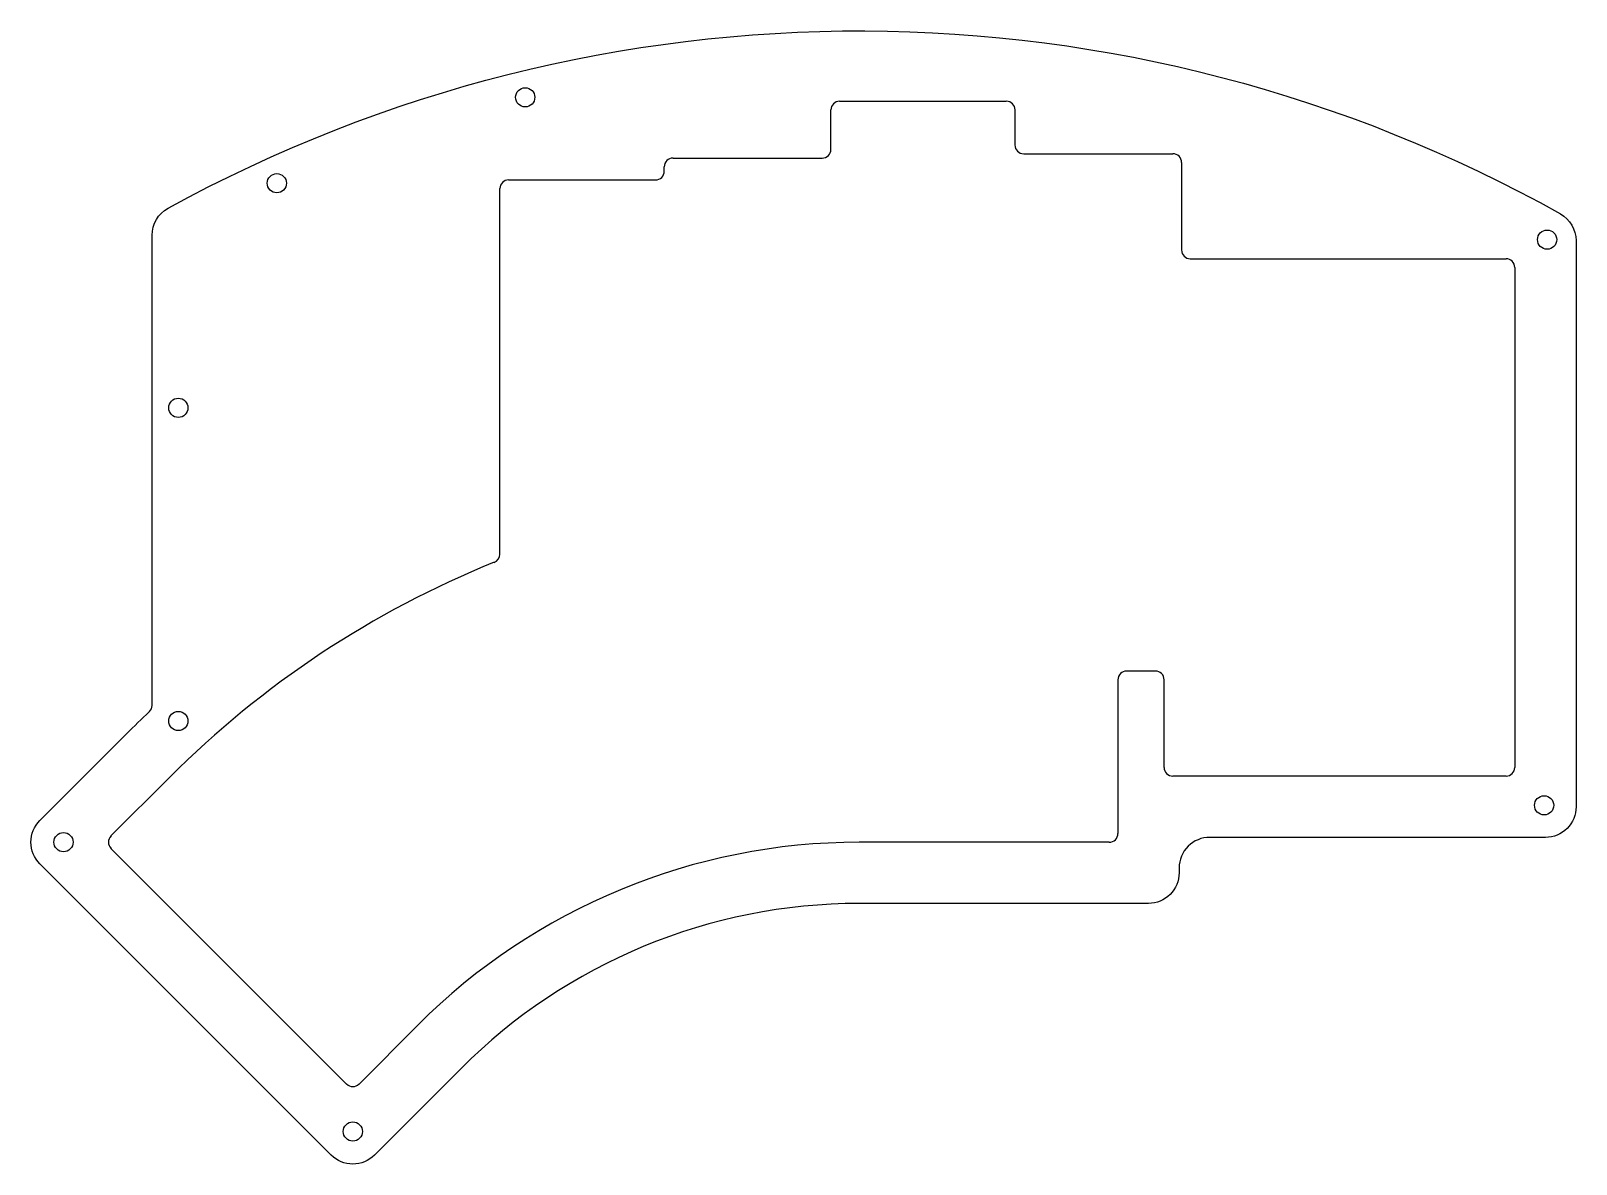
# Model space of a CAD drawing. Header units: millimetres. Extents: x -140 to 37, y -55 to 75.
import ezdxf

# ---------------------------------------------------------------- set-up
doc = ezdxf.new("R2010")
doc.units = ezdxf.units.MM
doc.layers.get('0').update_dxf_attribs({"linetype": 'CONTINUOUS'})

msp = doc.modelspace()

# ---------------------------------------------------------------- linework, layer by layer
for p, q in [((-48.62, 61.12), (-48.62, 65.62)), ((-47.62, 66.62), (-28.57, 66.62)), ((-27.58, 65.62), (-27.58, 61.62)), ((-66.67, 60.12), (-49.62, 60.12)), ((-26.58, 60.62), (-9.53, 60.62)), ((-67.67, 58.62), (-67.67, 59.13)), ((-8.53, 59.62), (-8.53, 49.62)), ((-86.48, 14.83), (-86.48, 56.63)), ((-85.47, 57.62), (-68.67, 57.62)), ((-7.53, 48.62), (28.57, 48.62)), ((29.57, 47.62), (29.57, -9.53)), ((-15.81, 0.48), (-15.81, -17.09)), ((-11.52, 1.48), (-14.81, 1.48)), ((-10.53, -9.53), (-10.53, 0.48)), ((28.57, -10.53), (-9.53, -10.53)), ((-130.93, -17.37), (-124.19, -10.64)), ((-103.99, -45.73), (-130.93, -18.79)), ((-16.81, -18.09), (-45.39, -18.09)), ((-95.84, -38.99), (-102.57, -45.73))]:
    msp.add_line(p, q)
msp.add_lwpolyline([(-126.23, 51.31, -0.273633), (-124.41, 54.38, -0.258759), (34.78, 53.75, -0.271488), (36.57, 50.69), (36.57, -14.03, -0.414214), (33.07, -17.53), (-5.31, -17.53, 0.414214), (-8.81, -21.03), (-8.81, -21.59, -0.414214), (-12.31, -25.09), (-45.39, -25.09, 0.198912), (-90.89, -43.94), (-100.81, -53.86, -0.414214), (-105.75, -53.86), (-139.06, -20.55, -0.414214), (-139.06, -15.61), (-129.14, -5.69, -0.007652), (-126.54, -3.16, 0.20688), (-126.23, -2.44)], format="xyb", close=True)
for centre in [(-83.57, 67.07), (-111.97, 57.25), (33.26, 50.8), (-123.23, 31.57), (-123.23, -4.23), (32.92, -13.87), (-136.36, -18.08), (-103.28, -51.16)]:
    msp.add_circle(centre, 1.1)
for centre, radius, start, end in [((-47.62, 65.62), 1, 90, 180), ((-28.57, 65.62), 1, 0, 90), ((-66.67, 59.13), 1, 90, 180), ((-49.62, 61.12), 1, -90, 0), ((-26.58, 61.62), 1, 180, 270), ((-9.53, 59.62), 1, 0, 90), ((-68.67, 58.62), 1, -90, 0), ((-85.47, 56.63), 1, 90, 180), ((-7.53, 49.62), 1, 180, 270), ((28.57, 47.62), 1, 0, 90), ((-87.48, 14.83), 1, 291.9806, 360), ((-45.39, -89.44), 111.45, 111.9806, 135), ((-14.81, 0.48), 1, 90, 180), ((-11.52, 0.48), 1, 0, 90), ((-9.53, -9.53), 1, 180, 270), ((28.57, -9.53), 1, -90, 0), ((-130.22, -18.08), 1, 135, 225), ((-16.81, -17.09), 1, -90, 0), ((-45.39, -89.44), 71.35, 90, 135), ((-103.28, -45.02), 1, 225, 315)]:
    msp.add_arc(centre, radius, start, end)

doc.saveas('drawing.dxf')
